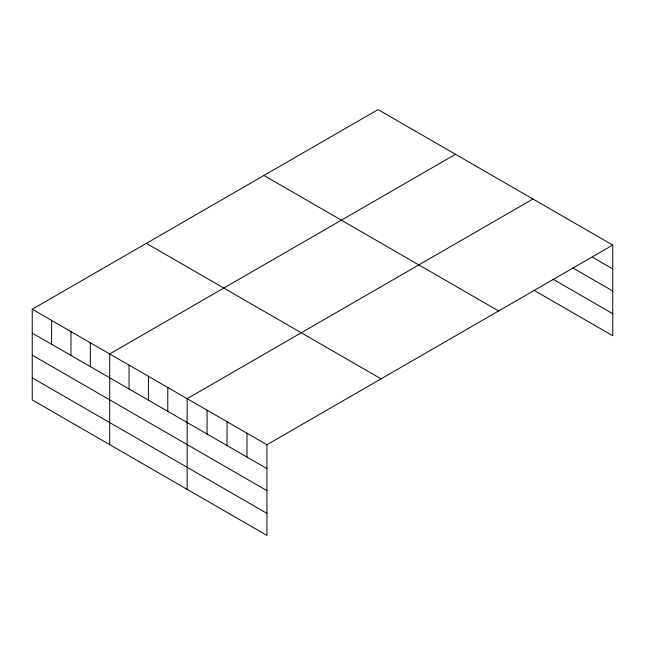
<?xml version="1.0" encoding="UTF-8"?>
<svg xmlns="http://www.w3.org/2000/svg" width="645" height="645" viewBox="0 0 645 645"><rect width="100%" height="100%" fill="white"/><g stroke="black" fill="none" stroke-linecap="round" stroke-linejoin="round"><path stroke-width="0.97" d="M32.25 309.237L266.933 444.736L266.933 535.415L32.25 399.916L32.25 309.237L378.067 109.585L612.75 245.084L612.75 335.763L533.826 290.194M455.507 154.3L109.698 353.952L109.698 444.631M532.955 199.015L187.147 398.666L187.147 489.345M266.933 444.736L612.75 245.084M592.803 257.411L612.75 268.933M572.857 267.949L612.75 290.984M552.902 279.156L612.75 313.704M263.942 175.472L498.633 310.971M146.367 243.358L381.058 378.849M32.25 333.086L266.933 468.584M32.25 355.145L266.933 490.635M32.25 377.865L266.933 513.364M246.987 433.222L246.987 457.071M227.04 421.701L227.04 445.55M207.093 410.188L207.093 434.037M167.781 387.492L167.781 411.341M148.423 376.309L148.423 400.158M129.056 365.135L129.056 388.983M90.332 342.777L90.332 366.626M70.974 331.594L70.974 355.443M51.608 320.42L51.608 344.269"/></g></svg>
